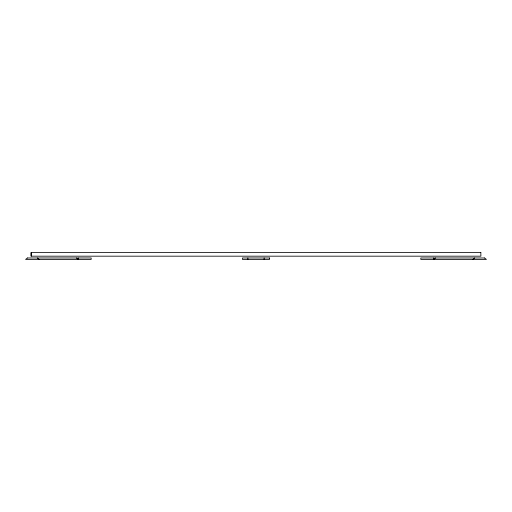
<?xml version="1.0" encoding="UTF-8"?>
<svg xmlns="http://www.w3.org/2000/svg" width="512" height="512" viewBox="0 0 512 512"><rect width="100%" height="100%" fill="white"/><g stroke="black" fill="none" stroke-linecap="round" stroke-linejoin="round"><path stroke-width="0.77" d="M435.565 257.984L433.76 259.43L433.76 257.984M472.858 259.43L474.662 257.984M480.896 252.57L31.104 252.57L31.104 256.179L480.896 256.179L480.826 252.57M76.435 257.984L78.24 259.43L78.24 257.984M37.338 257.984L39.142 259.43M264.128 257.984L264.128 259.43M247.872 257.984L247.872 259.43M31.174 252.57L31.174 256.179M27.405 257.984L25.6 259.43L91.168 259.43L91.168 257.984L27.405 257.984M269.542 257.984L242.458 257.984L242.458 259.43L269.542 259.43L269.542 257.984M484.595 257.984L420.832 257.984L420.832 259.43L486.4 259.43L484.595 257.984"/></g></svg>
